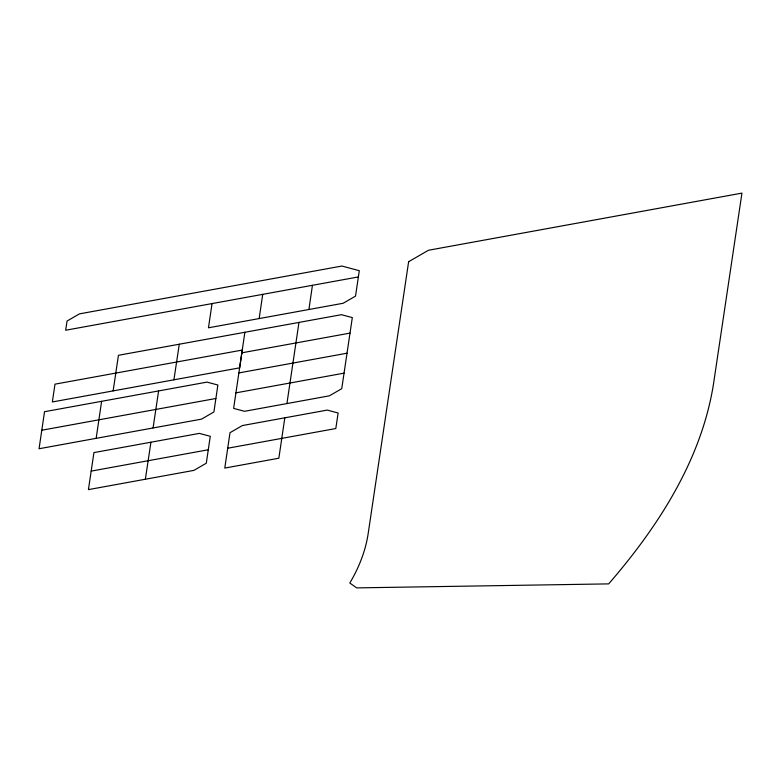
<?xml version="1.0" encoding="UTF-8"?>
<svg xmlns="http://www.w3.org/2000/svg" width="781" height="781" viewBox="0 0 781 781"><rect width="100%" height="100%" fill="white"/><g stroke="black" fill="none" stroke-linecap="round" stroke-linejoin="round"><path stroke-width="1.17" d="M113.138 390.89L118.439 355.296L341.434 314.684L352.319 317.594L341.746 388.684L329.367 395.83L244.512 411.304L233.626 408.395L242.256 350.064L54.992 384.164L52.347 401.971L239.63 367.841L244.873 332.267M101.618 401.317L44.537 411.704L39.05 448.743L201.488 419.143L213.896 411.977L217.879 385.023L206.994 382.114L101.618 401.317L96.161 438.336M212.041 303.575L208.468 327.795L343.132 303.272L355.531 296.116L359.299 270.704L341.893 266.038L79.457 313.874L67.059 321.03L65.663 330.236L358.362 276.943M208.283 449.768L206.301 463.221L193.932 470.377L88.419 489.619L93.935 452.599L199.389 433.387L210.274 436.296L208.283 449.768L91.182 471.109M227.691 448.235L335.81 428.535L338.124 413.003L327.239 410.093L242.413 425.547L230.004 432.703L224.782 468.073L278.846 458.222L284.821 417.825M259.155 318.57L262.728 294.349M308.905 309.51L312.439 285.299M158.602 390.93L153.076 427.968M298.977 322.416L286.92 403.572M145.364 479.231L150.928 442.212M179.269 344.216L173.919 379.82M350.015 333.106L241.856 352.807M238.849 372.928L347.028 353.207M235.891 392.863L344.04 373.152M41.793 430.224L215.878 398.495M408.629 261.723L368.036 534.507C365.283 551.689 358.694 568.099 349.82 583.017L356.634 587.888L608.682 583.885C658.149 526.706 701.455 459.902 713.502 383.949L741.95 193.112L428.447 250.262L408.629 261.723"/></g></svg>
